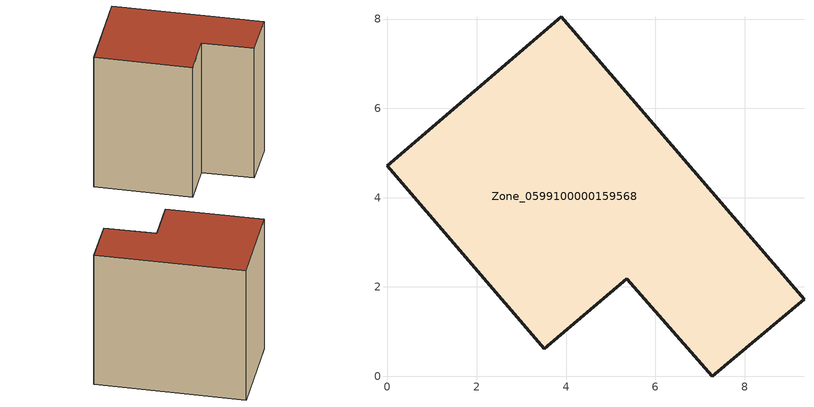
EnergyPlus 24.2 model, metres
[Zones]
Zone_0599100000159568
 floor ground (C_G): 0,4.71 3.89,8.05 9.33,1.73 7.28,0 5.36,2.18 3.51,0.61 z0
 wall outside (C_F): 3.89,8.05 0,4.71 3.51,0.61 5.36,2.18 7.28,0 9.33,1.73 3.89,8.05 z0:8.32
 roof outside (C_R): 9.33,1.73 3.89,8.05 0,4.71 3.51,0.61 5.36,2.18 7.28,0 z8.32
[BUILDING]
Pand.0599100000159568: North Axis=0; Terrain=City; Loads Convergence Tolerance Value=0.04; Temperature Convergence Tolerance Value=0.4; Solar Distribution=FullExterior; Maximum Number of Warmup Days=25; Minimum Number of Warmup Days=1
[Site:Location]
Rotterdam.The.Hague.AP_ZH_NLD Design_Conditions: Latitude=51.96; Longitude=4.45; Time Zone=1; Elevation=-4.5
[SITE:GROUNDTEMPERATURE:BUILDINGSURFACE]
18, 18, 18, 18, 18, 18, 18, 18, 18, 18, 18, 18
[MATERIAL] Thermal Absorptance=0.9; Solar Absorptance=0.7; Visible Absorptance=0.7
Name | Roughness | Thickness | Conductivity | Density | Specific Heat
G.TI.1946 | MediumSmooth | 0.15 | 1 | 540 | 1210
F.TI.1946 | Rough | 0.3 | 0.857143 | 1920 | 840
R.TI.1946 | MediumRough | 0.2 | 0.1 | 1500 | 1000
[CONSTRUCTION]
C_G: G.TI.1946
C_F: F.TI.1946
C_R: R.TI.1946
[ZONE]
Zone_0599100000159568: Type=1; Multiplier=1; Ceiling Height=Autocalculate; Volume=Autocalculate; Floor Area=autocalculate; Part of Total Floor Area=Yes
[ZONEINFILTRATION:DESIGNFLOWRATE]
Infil_Zone_0599100000159568: Zone or ZoneList or Space or SpaceList=Zone_0599100000159568; Schedule=AlwaysOn; Design Flow Rate Calculation Method=Flow/Area; Flow Rate per Floor Area=0.003; Constant Term Coefficient=1; Temperature Term Coefficient=0; Velocity Term Coefficient=0; Velocity Squared Term Coefficient=0
[HVACTEMPLATE:ZONE:IDEALLOADSAIRSYSTEM]
Zone_0599100000159568: Maximum Heating Supply Air Temperature=50; Minimum Cooling Supply Air Temperature=13; Maximum Heating Supply Air Humidity Ratio=0.0156; Minimum Cooling Supply Air Humidity Ratio=0.0077; Heating Limit=NoLimit; Cooling Limit=NoLimit; Dehumidification Control Type=ConstantSensibleHeatRatio; Cooling Sensible Heat Ratio=0.7; Dehumidification Setpoint=60; Humidification Control Type=None; Humidification Setpoint=30; Outdoor Air Method=None; Outdoor Air Flow Rate per Person=0.00944; Outdoor Air Flow Rate per Zone Floor Area=0; Outdoor Air Flow Rate per Zone=0; Demand Controlled Ventilation Type=None; Outdoor Air Economizer Type=NoEconomizer; Heat Recovery Type=None; Sensible Heat Recovery Effectiveness=0.7; Latent Heat Recovery Effectiveness=0.65
[ZONECONTROL:THERMOSTAT]
ThermostatControl_Zone_0599100000159568: Zone or ZoneList=Zone_0599100000159568; Control Type Schedule=DualSetpointControlType; Control 1=Thermostat_Zone_0599100000159568; Temperature Difference Between Cutout And Setpoint=0
[THERMOSTATSETPOINT:DUALSETPOINT]
Thermostat_Zone_0599100000159568: Heating Setpoint Temperature Schedule=HeatingSetpoint_Zone_0599100000159568; Cooling Setpoint Temperature Schedule=CoolingSetpoint_Zone_0599100000159568
[SCHEDULE:COMPACT]
HeatingSetpoint_Zone_0599100000159568: Through: 12/31, For: AllDays, Until: 24:00, 21
CoolingSetpoint_Zone_0599100000159568: Through: 12/31, For: AllDays, Until: 24:00, 24
DualSetpointControlType: Through: 12/31, For: AllDays, Until: 24:00, 4
AlwaysOn: Through: 12/31, For: AllDays, Until: 24:00, 1
